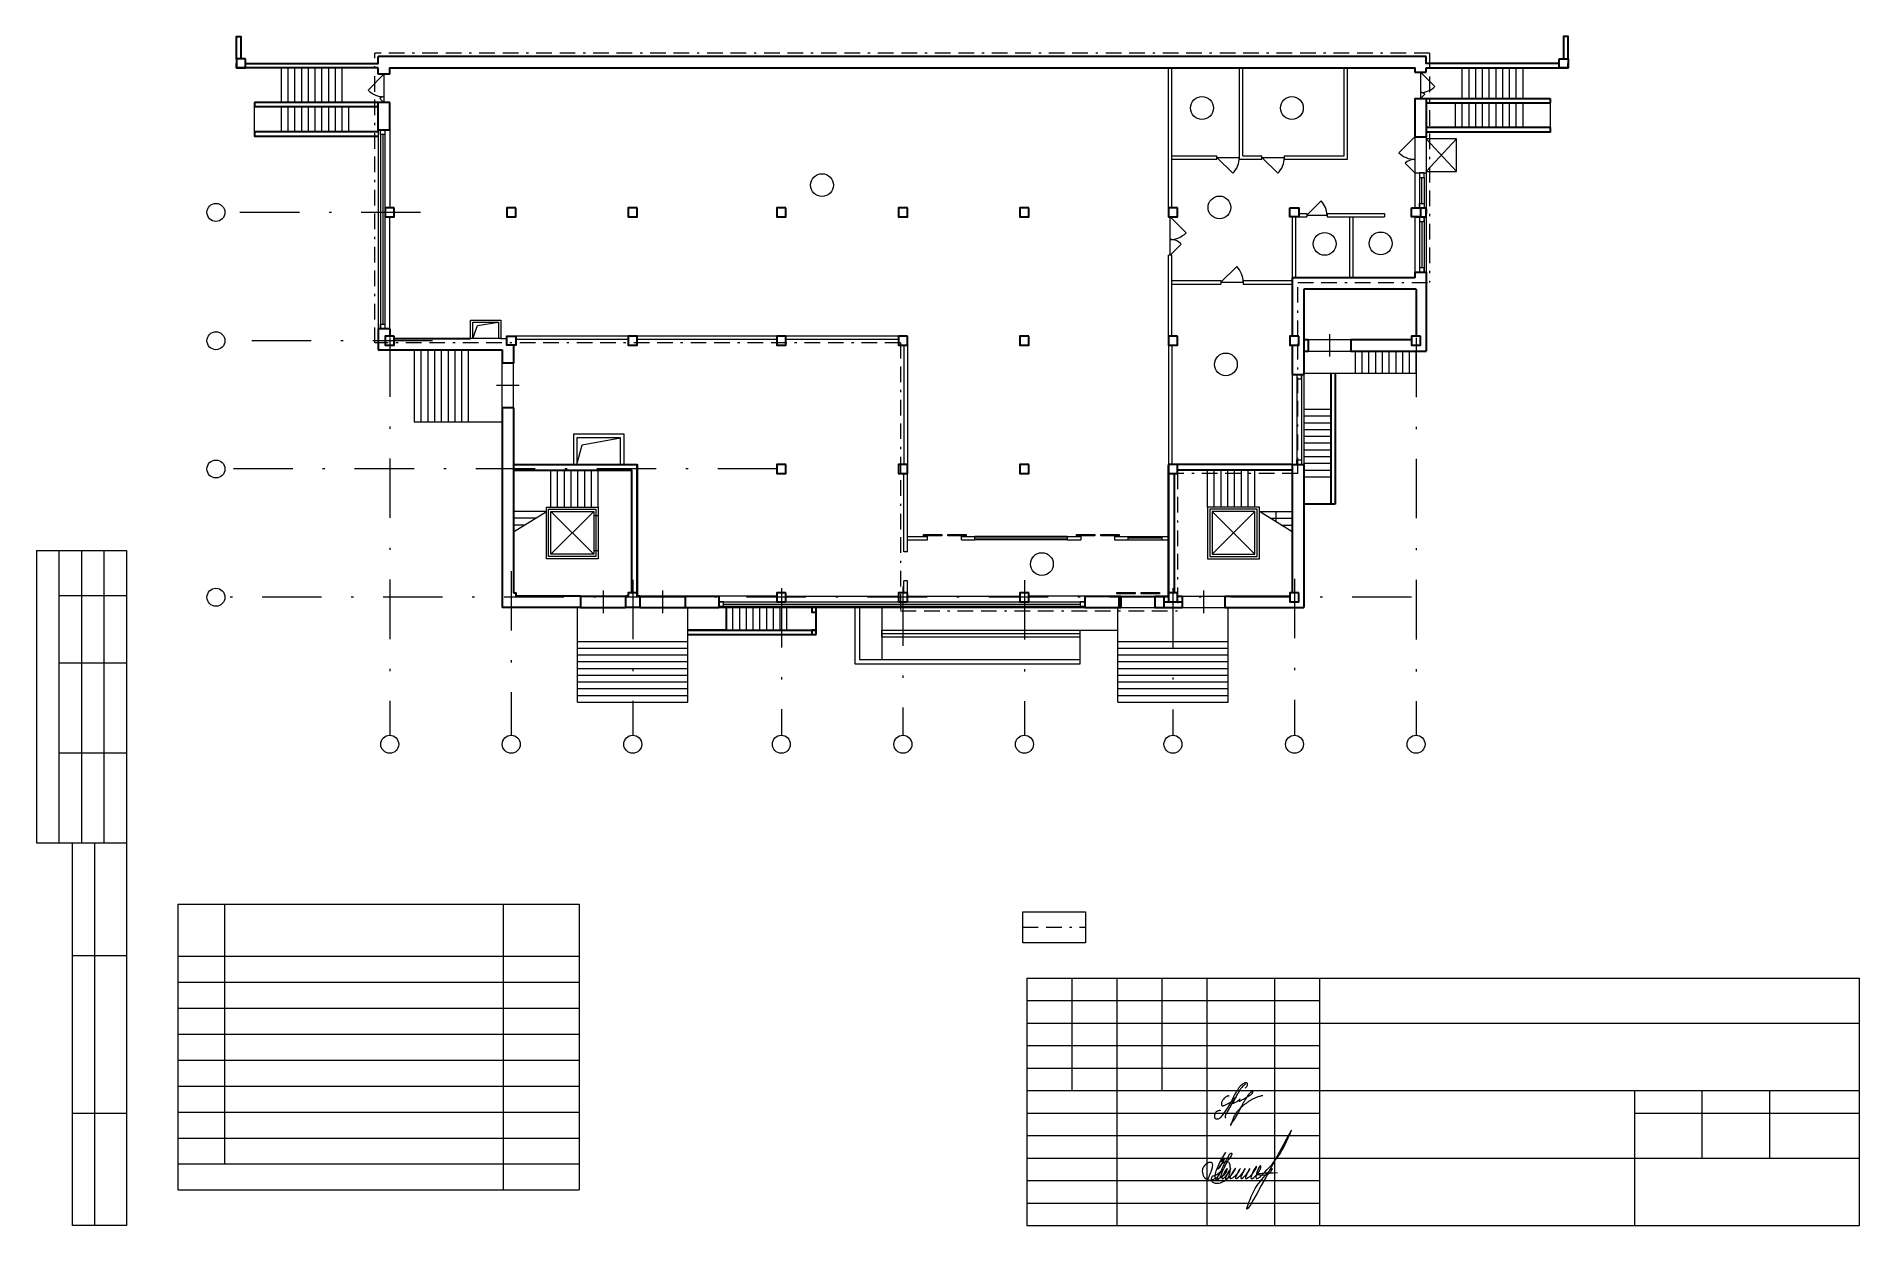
# Model space of a CAD drawing. Header units: metres. Extents: x 0 to 81, y 1 to 53.8.
import ezdxf

# ---------------------------------------------------------------- set-up
doc = ezdxf.new("R2010")
doc.units = ezdxf.units.M
doc.header["$MEASUREMENT"] = 0
doc.linetypes.add('( Border )', pattern=[1.751, 0.5, -0.25, 0.5, -0.25, 0.001, -0.25])
doc.linetypes.add('DGN Style 4', pattern=[5.284542, 2.640621, -1.32031, 0.003301, -1.32031])
doc.layers.add('Level 63', color=7, linetype='Continuous', lineweight=0)
doc.layers.add('Стена', color=250, linetype='Continuous', lineweight=53, true_color=0x2d2d2d)

# ---------------------------------------------------------------- blocks, each defined once
blk = doc.blocks.new('*U14')
at = {"color": 5, "linetype": 'Continuous', "lineweight": 0}
for points, knots in [([(0.306, 0.776), (0.338, 0.808), (0.397, 0.875), (0.429, 0.933), (0.429, 0.965), (0.42, 1.007), (0.389, 1.038), (0.332, 1.045), (0.263, 1.027), (0.213, 1.007), (0.118, 0.929), (0.06, 0.874), (-0.031, 0.753), (-0.11, 0.623), (-0.214, 0.445), (-0.303, 0.264), (-0.383, 0.11), (-0.478, -0.059), (-0.639, -0.303), (-0.752, -0.465), (-0.872, -0.638), (-0.988, -0.735), (-1.017, -0.735), (-1.061, -0.743), (-1.139, -0.715), (-1.158, -0.689), (-1.176, -0.645), (-1.176, -0.576), (-1.169, -0.519), (-1.149, -0.433), (-1.081, -0.354), (-1.035, -0.336), (-0.993, -0.308), (-0.956, -0.297), (-0.92, -0.293), (-0.909, -0.307), (-0.916, -0.318)], [0, 0, 0, 0, 0.032258, 0.064516, 0.096774, 0.129032, 0.16129, 0.193548, 0.225806, 0.258065, 0.290323, 0.322581, 0.354839, 0.387097, 0.419355, 0.451613, 0.483871, 0.516129, 0.548387, 0.580645, 0.612903, 0.645161, 0.677419, 0.709677, 0.741935, 0.774194, 0.806452, 0.83871, 0.870968, 0.903226, 0.935484, 0.967742, 0.983871, 0.991935, 0.995968, 1, 1, 1, 1]), ([(0.324, 0.97), (0.325, 0.97), (0.327, 0.977), (0.319, 0.976), (0.313, 0.973), (0.304, 0.967), (0.289, 0.95), (0.206, 0.881), (0.152, 0.82), (0.093, 0.753), (-0.006, 0.617), (-0.174, 0.288), (-0.312, 0.065), (-0.539, -0.325), (-0.642, -0.514), (-0.687, -0.643), (-0.64, -0.686)], [0, 0, 0, 0, 0.005306, 0.009091, 0.012718, 0.03509, 0.04357, 0.143713, 0.287425, 0.431138, 0.57485, 0.718563, 0.862275, 0.934132, 0.97006, 1, 1, 1, 1])]:
    blk.add_open_spline(points, degree=3, knots=knots, dxfattribs=at)
blk.add_open_spline([(-0.466, 0.375), (-0.477, 0.405), (-0.522, 0.405), (-0.564, 0.389), (-0.626, 0.36), (-0.677, 0.321), (-0.751, 0.252), (-0.803, 0.178), (-0.835, 0.121), (-0.851, 0.046), (-0.851, -0.036), (-0.83, -0.076), (-0.798, -0.084), (-0.77, -0.084), (-0.711, -0.062), (-0.657, -0.037), (-0.529, 0.033), (-0.308, 0.141), (-0.219, 0.237), (-0.169, 0.317), (-0.193, 0.317), (-0.298, 0.134), (-0.31, 0.076), (-0.31, 0.056), (-0.266, 0.056), (-0.23, 0.056), (-0.158, 0.094), (-0.083, 0.14), (-0.024, 0.179), (0.022, 0.211), (0.057, 0.251), (0.057, 0.266), (0.032, 0.232), (0.004, 0.173), (-0.002, 0.145), (0.03, 0.145), (0.108, 0.188), (0.241, 0.256), (0.325, 0.302), (0.438, 0.365), (0.547, 0.44), (0.612, 0.48), (0.654, 0.521), (0.679, 0.566), (0.679, 0.617), (0.679, 0.634), (0.648, 0.626), (0.594, 0.589), (0.512, 0.517), (0.448, 0.428), (0.37, 0.31), (0.317, 0.235), (0.239, 0.11), (0.158, -0.046), (0.088, -0.178), (-0.026, -0.403), (-0.22, -0.74), (-0.324, -0.893), (-0.414, -0.996), (-0.414, -1.046), (-0.377, -1.018), (-0.317, -0.817), (-0.236, -0.634), (-0.15, -0.464), (-0.087, -0.376), (0.011, -0.254), (0.138, -0.127), (0.215, -0.06), (0.339, 0.033), (0.462, 0.119), (0.577, 0.204), (0.723, 0.281), (0.876, 0.347), (1.008, 0.391), (1.08, 0.409), (1.176, 0.43)], degree=3, dxfattribs=at)

msp = doc.modelspace()

# ---------------------------------------------------------------- linework, layer by layer
at = {"color": 1, "linetype": '( Border )', "lineweight": 13, "ltscale": 1.388889}
for p, q in [((61.9, 53.099), (15.035, 53.099)), ((15.035, 40.219), (15.035, 53.099)), ((61.9, 53.099), (61.9, 42.908)), ((56.045, 42.908), (61.9, 42.908)), ((56.045, 34.419), (56.045, 42.908)), ((38.395, 40.219), (15.035, 40.219)), ((38.395, 40.219), (38.395, 28.309)), ((50.695, 34.419), (50.695, 28.309)), ((56.045, 34.419), (50.695, 34.419)), ((38.395, 28.309), (50.695, 28.309)), ((43.818, 14.257), (46.608, 14.257))]:
    msp.add_line(p, q, dxfattribs=at)
at = {"color": 7, "linetype": 'Continuous', "lineweight": 30}
for p, q in [((61.75, 52.949), (15.185, 52.949)), ((15.185, 40.849), (15.185, 39.909))]:
    msp.add_line(p, q, dxfattribs=at)
at = {"color": 7, "linetype": 'Continuous', "lineweight": 0}
for p, q in [((15.44, 52.159), (14.733, 51.452)), ((15.44, 52.159), (15.44, 50.909)), ((15.263, 51.086), (15.44, 50.909)), ((67.25, 50.889), (67.25, 49.789)), ((15.385, 49.479), (15.385, 41.049)), ((52.445, 48.464), (53.445, 48.464)), ((52.445, 48.464), (53.152, 47.757)), ((54.445, 48.464), (55.445, 48.464)), ((54.445, 48.464), (55.152, 47.757)), ((56.44, 45.894), (57.076, 46.531)), ((50.37, 44.119), (50.37, 45.819)), ((50.37, 45.819), (51.077, 45.112)), ((56.44, 45.894), (57.34, 45.894)), ((61.55, 45.619), (61.55, 43.559)), ((50.865, 44.614), (50.37, 44.119)), ((52.62, 42.914), (53.327, 43.621)), ((52.62, 42.914), (53.62, 42.914)), ((45.795, 31.619), (41.695, 31.619)), ((48.495, 31.619), (49.995, 31.619)), ((4, 31), (4, 1)), ((45.795, 31.544), (41.695, 31.544)), ((45.795, 31.469), (41.695, 31.469)), ((49.995, 31.544), (48.495, 31.544)), ((48.495, 31.469), (49.995, 31.469)), ((30.525, 28.619), (46.375, 28.619)), ((6.274, 11.82), (24.11, 11.82)), ((81, 1), (81, 12)), ((6.274, 10.665), (24.11, 10.665)), ((6.274, 9.51), (24.11, 9.51)), ((6.274, 8.355), (24.11, 8.355)), ((6.274, 7.2), (24.11, 7.2)), ((6.274, 6.045), (24.11, 6.045)), ((6.274, 4.89), (24.11, 4.89)), ((6.274, 3.735), (24.11, 3.735)), ((44, 1), (81, 1))]:
    msp.add_line(p, q, dxfattribs=at)
at = {"color": 7, "linetype": 'Continuous', "lineweight": 13}
for p, q in [((50.295, 46.219), (50.295, 52.439)), ((50.445, 46.219), (50.445, 52.439)), ((53.445, 48.389), (53.445, 52.439)), ((53.595, 48.539), (53.595, 52.439)), ((58.095, 48.539), (58.095, 52.439)), ((58.245, 48.389), (58.245, 52.439)), ((50.445, 48.539), (52.445, 48.539)), ((50.445, 48.389), (52.445, 48.389)), ((52.445, 48.389), (52.445, 48.539)), ((53.445, 48.389), (54.445, 48.389)), ((53.595, 48.539), (54.445, 48.539)), ((54.445, 48.389), (54.445, 48.539)), ((55.445, 48.389), (55.445, 48.539)), ((55.445, 48.539), (58.095, 48.539)), ((55.445, 48.389), (58.245, 48.389)), ((15.695, 40.849), (15.695, 45.819)), ((56.095, 45.969), (56.44, 45.969)), ((56.095, 45.819), (56.44, 45.819)), ((57.34, 45.969), (59.895, 45.969)), ((57.34, 45.819), (59.895, 45.819)), ((59.895, 45.969), (59.895, 45.819)), ((50.295, 40.519), (50.295, 44.119)), ((50.445, 44.119), (50.295, 44.119)), ((50.445, 40.519), (50.445, 44.119)), ((50.445, 42.989), (52.62, 42.989)), ((52.62, 42.989), (52.62, 42.839)), ((53.62, 42.989), (53.62, 42.839)), ((53.62, 42.989), (55.795, 42.989)), ((50.445, 42.839), (52.62, 42.839)), ((53.62, 42.839), (55.795, 42.839)), ((38.295, 40.519), (21.295, 40.519)), ((26.295, 40.369), (21.295, 40.369)), ((32.895, 40.369), (26.695, 40.369)), ((38.295, 40.369), (33.295, 40.369)), ((38.545, 40.119), (38.545, 34.819)), ((38.695, 40.119), (38.695, 34.819)), ((50.295, 40.119), (50.295, 34.819)), ((50.445, 40.119), (50.445, 34.819)), ((38.545, 30.944), (38.545, 34.419)), ((38.695, 30.944), (38.695, 34.419)), ((38.695, 31.619), (39.595, 31.619)), ((39.595, 31.469), (39.595, 31.619)), ((41.095, 31.469), (41.095, 31.619)), ((41.095, 31.619), (41.695, 31.619)), ((41.695, 31.469), (41.695, 31.619)), ((45.795, 31.619), (45.795, 31.469)), ((45.795, 31.619), (46.395, 31.619)), ((46.395, 31.619), (46.395, 31.469)), ((47.895, 31.619), (47.895, 31.469)), ((47.895, 31.619), (48.495, 31.619)), ((48.495, 31.619), (48.495, 31.469)), ((49.995, 31.619), (49.995, 31.469)), ((49.995, 31.619), (50.295, 31.619)), ((38.695, 30.944), (38.545, 30.944)), ((38.695, 31.469), (39.595, 31.469)), ((41.095, 31.469), (41.695, 31.469)), ((45.795, 31.469), (46.395, 31.469)), ((47.895, 31.469), (48.495, 31.469)), ((49.995, 31.469), (50.295, 31.469)), ((38.545, 29.119), (38.545, 29.644)), ((38.695, 29.644), (38.545, 29.644)), ((38.695, 29.119), (38.695, 29.644)), ((6.274, 15.285), (24.11, 15.285)), ((6.274, 15.285), (6.274, 2.58)), ((8.349, 15.285), (8.349, 3.735)), ((20.732, 15.285), (20.732, 2.58)), ((24.11, 15.285), (24.11, 2.58)), ((6.274, 12.975), (24.11, 12.975)), ((6.274, 2.58), (24.11, 2.58))]:
    msp.add_line(p, q, dxfattribs=at)
at = {"color": 1, "linetype": 'DGN Style 4', "lineweight": 0}
for p, q in [((17.064, 46.019), (8.375, 46.019)), ((17.591, 40.319), (8.375, 40.319)), ((15.695, 40.464), (15.695, 22.786)), ((61.295, 40.45), (61.295, 22.786)), ((32.92, 34.619), (8.375, 34.619)), ((21.095, 30.085), (21.095, 22.786)), ((26.495, 29.691), (26.495, 22.786)), ((33.095, 29.322), (33.095, 22.786)), ((38.495, 29.399), (38.495, 22.786)), ((43.895, 29.678), (43.895, 22.786)), ((50.495, 29.318), (50.495, 22.786)), ((55.895, 29.737), (55.895, 22.786)), ((61.095, 28.919), (8.375, 28.919))]:
    msp.add_line(p, q, dxfattribs=at)
at = {"color": 7, "linetype": 'Continuous', "lineweight": 0, "flags": 128}
for points in [[(40.229, 31.648), (39.416, 31.648), (39.416, 31.712), (40.229, 31.712), (40.229, 31.648)], [(41.307, 31.648), (40.495, 31.648), (40.495, 31.712), (41.307, 31.712), (41.307, 31.648)], [(47.029, 31.648), (46.216, 31.648), (46.216, 31.712), (47.029, 31.712), (47.029, 31.648)], [(48.107, 31.648), (47.295, 31.648), (47.295, 31.712), (48.107, 31.712), (48.107, 31.648)], [(48.819, 29.073), (48.006, 29.073), (48.006, 29.137), (48.819, 29.137), (48.819, 29.073)], [(49.897, 29.073), (49.085, 29.073), (49.085, 29.137), (49.897, 29.137), (49.897, 29.073)]]:
    msp.add_lwpolyline(points, close=True, dxfattribs=at)
at = {"color": 7, "linetype": 'Continuous', "lineweight": 13, "flags": 128}
msp.add_lwpolyline([(43.818, 14.945), (46.608, 14.945), (46.608, 13.569), (43.818, 13.569), (43.818, 14.945)], close=True, dxfattribs=at)
at = {"color": 7, "linetype": 'Continuous', "lineweight": 0}
for centre in [(7.976, 46.019), (7.976, 40.319), (7.976, 34.619), (7.976, 28.919), (15.695, 22.387), (21.095, 22.387), (26.495, 22.387), (33.095, 22.387), (38.495, 22.387), (43.895, 22.387), (50.495, 22.387), (55.895, 22.387), (61.295, 22.387)]:
    msp.add_circle(centre, 0.399, dxfattribs=at)
for centre, radius, start, end in [((15.44, 52.159), 1, 225, 270), ((15.44, 50.909), 0.25, 90, 135), ((52.445, 48.464), 1, 315, 0), ((54.445, 48.464), 1, 315, 0), ((56.44, 45.894), 0.9, 0, 45), ((50.37, 45.819), 1, 270, 315), ((50.37, 44.119), 0.7, 45, 90), ((52.62, 42.914), 1, 0, 45)]:
    msp.add_arc(centre, radius, start, end, dxfattribs=at)
at = {"color": 5, "linetype": 'Continuous', "lineweight": 0}
msp.add_open_spline([(52.001, 2.972), (52.077, 3.127), (52.182, 3.34), (52.253, 3.597), (52.275, 3.734), (52.195, 3.814), (52.065, 3.8), (51.935, 3.716), (51.84, 3.6), (51.792, 3.473), (51.799, 3.352), (51.831, 3.216), (51.907, 3.102), (52.025, 3.037), (52.158, 3.011), (52.288, 3.058), (52.402, 3.104), (52.542, 3.21), (52.629, 3.432), (52.758, 3.675), (52.86, 3.913), (52.976, 4.077), (53.019, 4.201), (53.104, 4.235), (53.109, 4.154), (53.086, 4.083), (52.857, 3.814), (52.696, 3.419), (52.572, 3.103), (52.43, 2.97), (52.398, 3.044), (52.38, 3.119), (52.358, 3.273), (52.469, 3.563), (52.559, 3.797), (53.004, 4.533), (52.471, 3.657), (52.949, 4.171), (52.307, 3.22), (52.668, 3.763), (52.822, 3.871), (52.984, 3.84), (53.025, 3.68), (53.044, 3.427), (52.977, 3.099), (52.739, 2.945), (52.569, 2.867), (52.406, 2.865), (52.263, 2.901), (52.214, 2.993), (52.204, 3.076), (52.227, 3.22), (52.48, 3.202), (52.914, 3.831), (52.299, 2.928), (52.696, 3.205), (52.853, 3.288), (52.971, 3.709), (52.458, 2.862), (52.95, 3.256), (53.182, 3.766), (52.619, 2.827), (53.141, 3.247), (53.385, 3.741), (52.803, 2.885), (53.358, 3.241), (53.601, 3.749), (53.057, 2.842), (53.579, 3.27), (53.8, 3.72), (53.247, 2.752), (53.832, 3.316), (53.962, 3.648), (53.393, 2.672), (54.144, 3.366), (54.252, 3.777), (53.617, 2.655), (54.402, 3.371), (54.394, 3.825), (53.913, 2.646), (55.106, 3.939), (55.337, 4.289), (56.428, 6.646), (53.068, 0.051), (54.133, 2.718), (54.435, 3.021), (54.99, 3.691), (54.75, 3.155), (53.827, 3.322), (54.635, 3.342), (55.136, 3.354)], degree=3, knots=[0, 0, 0, 0, 0.512561, 0.707163, 0.81357, 0.901895, 1.000455, 1.179079, 1.356485, 1.442277, 1.57951, 1.711243, 1.859826, 1.973592, 2.108964, 2.249869, 2.37835, 2.479732, 2.765187, 3.067808, 3.313415, 3.538333, 3.666483, 3.702436, 3.754159, 3.839254, 3.949981, 4.780183, 5.023255, 5.128366, 5.17706, 5.220745, 5.372428, 5.628388, 6.083216, 6.476265, 6.916045, 7.084302, 7.599391, 7.929161, 8.100452, 8.216912, 8.348572, 8.543058, 9.010641, 9.228229, 9.368133, 9.566684, 9.716095, 9.766154, 9.868505, 9.974895, 10.136063, 10.546627, 11.056418, 11.193731, 11.62998, 11.723629, 12.224298, 12.558231, 12.839511, 13.361331, 13.773554, 14.014659, 14.514739, 14.908847, 15.168596, 15.66008, 16.095913, 16.287804, 16.766399, 17.317479, 17.343781, 17.775885, 18.442592, 18.463188, 19.004366, 19.640515, 19.698405, 20.240068, 20.990304, 22.192804, 22.833475, 26.743475, 27.681851, 28.416561, 28.849712, 29.072182, 29.616178, 30.505659, 30.505659, 30.505659, 30.505659], dxfattribs=at)
at = {"layer": 'Level 63', "color": 7, "linetype": 'Continuous', "lineweight": 13}
for p, q in [((0, 31), (4, 31)), ((0, 31), (0, 18)), ((1, 31), (1, 18)), ((2, 31), (2, 18)), ((3, 31), (3, 18)), ((1, 29), (4, 29)), ((1, 26), (4, 26)), ((1, 22), (4, 22)), ((0, 18), (4, 18)), ((1.6, 18), (4, 18)), ((2.6, 1), (2.6, 18)), ((1.6, 13), (4, 13)), ((44, 12), (81, 12)), ((44, 12), (44, 1)), ((46, 12), (46, 7)), ((48, 12), (48, 1)), ((50, 12), (50, 7)), ((52, 12), (52, 1)), ((55, 12), (55, 1)), ((57, 12), (57, 1)), ((57, 10), (81, 10)), ((44, 8), (57, 8)), ((44, 7), (57, 7)), ((57, 7), (81, 7)), ((1.6, 6), (4, 6)), ((71, 6), (81, 6)), ((57, 4), (81, 4))]:
    msp.add_line(p, q, dxfattribs=at)
at = {"layer": 'Level 63', "color": 7, "linetype": 'Continuous', "lineweight": 0}
for p, q in [((44, 11), (57, 11)), ((44, 10), (57, 10)), ((44, 9), (57, 9)), ((44, 6), (57, 6)), ((44, 5), (57, 5)), ((44, 4), (57, 4)), ((44, 3), (57, 3)), ((44, 2), (57, 2))]:
    msp.add_line(p, q, dxfattribs=at)
at = {"layer": 'Level 63', "color": 7, "linetype": 'Continuous', "lineweight": 13, "flags": 128}
for points in [[(4, 1), (1.6, 1), (1.6, 18)], [(71, 7), (71, 1)], [(74, 7), (74, 4)], [(77, 7), (77, 4)]]:
    msp.add_lwpolyline(points, dxfattribs=at)
at = {"layer": 'Стена', "color": 7, "linetype": 'Continuous', "lineweight": 0}
for p, q in [((61.495, 52.249), (61.495, 51.089)), ((61.495, 52.249), (62.131, 51.613)), ((61.495, 51.089), (61.679, 51.273)), ((61.24, 49.379), (60.533, 48.672)), ((61.24, 49.379), (61.24, 47.779)), ((61.75, 49.379), (61.75, 47.779)), ((63.086, 49.283), (61.75, 47.834)), ((63.086, 47.834), (61.75, 49.283)), ((61.24, 47.779), (60.815, 48.203)), ((61.45, 47.579), (61.45, 46.219)), ((61.55, 46.419), (61.55, 47.579)), ((61.65, 47.579), (61.65, 46.379)), ((25.955, 36.009), (24.015, 36.009)), ((24.015, 36.009), (24.015, 34.819)), ((25.955, 34.819), (25.955, 36.009))]:
    msp.add_line(p, q, dxfattribs=at)
at = {"layer": 'Стена', "color": 7, "lineweight": 30, "ltscale": 0.001}
for p, q in [((61.24, 49.379), (61.75, 49.379)), ((61.24, 43.359), (61.24, 43.119)), ((61.295, 42.609), (61.295, 40.519)), ((15.695, 40.849), (15.185, 40.849)), ((56.305, 39.859), (56.505, 39.859)), ((56.505, 40.369), (56.505, 39.859)), ((58.405, 40.369), (58.405, 39.859)), ((58.405, 39.859), (61.75, 39.859)), ((46.575, 28.969), (46.575, 28.459)), ((46.575, 28.459), (48.185, 28.459)), ((48.085, 28.969), (48.085, 28.459)), ((48.185, 28.969), (48.185, 28.459)), ((49.685, 28.969), (49.685, 28.459)), ((49.685, 28.459), (50.905, 28.459)), ((50.085, 28.969), (50.085, 28.459)), ((50.905, 28.969), (50.905, 28.459)), ((52.805, 28.969), (52.805, 28.459)), ((52.805, 28.459), (56.305, 28.459))]:
    msp.add_line(p, q, dxfattribs=at)
at = {"layer": 'Стена', "color": 7, "lineweight": 13, "ltscale": 0.001}
for p, q in [((61.24, 47.779), (61.75, 47.779)), ((55.795, 45.819), (55.795, 43.119)), ((55.945, 45.819), (55.945, 43.119)), ((56.44, 45.969), (56.44, 45.819)), ((57.34, 45.969), (57.34, 45.819)), ((58.34, 45.819), (58.34, 43.119)), ((58.49, 45.819), (58.49, 43.119))]:
    msp.add_line(p, q, dxfattribs=at)
at = {"layer": 'Стена', "color": 7, "lineweight": 30, "ltscale": 0.001, "flags": 128}
for points in [[(8.885, 52.839), (8.885, 53.839), (9.085, 53.839), (9.085, 52.839)], [(68.05, 52.839), (68.05, 53.839), (67.85, 53.839), (67.85, 52.839)], [(9.285, 52.839), (8.885, 52.839), (8.885, 52.439), (9.285, 52.439), (9.285, 52.839)], [(9.285, 52.639), (15.185, 52.639), (15.185, 52.949)], [(67.65, 52.639), (61.75, 52.639), (61.75, 52.949)], [(67.65, 52.839), (68.05, 52.839), (68.05, 52.439), (67.65, 52.439), (67.65, 52.839)], [(15.185, 52.439), (8.885, 52.439), (8.885, 52.639)], [(15.185, 52.159), (15.185, 52.439)], [(15.695, 52.159), (15.185, 52.159)], [(15.695, 52.439), (15.695, 52.439), (61.24, 52.439), (61.24, 52.249)], [(15.695, 52.159), (15.695, 52.439)], [(61.24, 52.249), (61.75, 52.249)], [(61.75, 52.439), (68.05, 52.439), (68.05, 52.639)], [(61.75, 52.249), (61.75, 52.439)], [(61.24, 51.089), (61.75, 51.089)], [(61.24, 51.089), (61.24, 49.379)], [(61.75, 51.089), (61.75, 49.379)], [(61.75, 51.089), (67.25, 51.089)], [(67.25, 51.089), (67.25, 50.889)], [(15.185, 50.909), (9.685, 50.909)], [(9.685, 50.909), (9.685, 50.709)], [(15.185, 50.709), (9.685, 50.709)], [(15.185, 49.679), (15.185, 50.909)], [(15.695, 50.909), (15.185, 50.909)], [(15.695, 49.679), (15.695, 50.909)], [(61.75, 50.889), (67.25, 50.889)], [(9.685, 49.609), (9.685, 49.409), (15.185, 49.409)], [(9.685, 49.609), (15.185, 49.609)], [(15.695, 49.679), (15.185, 49.679)], [(67.25, 49.789), (67.25, 49.589), (61.75, 49.589)], [(67.25, 49.789), (61.75, 49.789)], [(61.24, 49.379), (61.75, 49.379)], [(15.895, 46.219), (15.495, 46.219), (15.495, 45.819), (15.895, 45.819), (15.895, 46.219)], [(61.095, 46.219), (61.495, 46.219), (61.495, 45.819), (61.095, 45.819), (61.095, 46.219)], [(61.24, 46.219), (61.75, 46.219)], [(61.75, 45.819), (61.75, 46.219)], [(61.75, 46.179), (61.75, 45.979)], [(61.295, 45.819), (61.75, 45.819)], [(61.24, 43.119), (55.795, 43.119)], [(55.795, 43.119), (55.795, 40.519)], [(61.24, 43.359), (61.75, 43.359)], [(61.75, 43.359), (61.75, 40.119)], [(61.75, 43.359), (61.75, 39.859)], [(61.295, 42.609), (56.305, 42.609)], [(56.305, 42.609), (56.305, 38.819)], [(15.895, 40.519), (15.495, 40.519), (15.495, 40.119), (15.895, 40.119), (15.895, 40.519)], [(15.695, 40.849), (15.695, 40.519)], [(20.895, 40.409), (20.895, 40.519), (21.295, 40.519), (21.295, 40.119), (20.895, 40.119), (20.895, 40.519)], [(26.695, 40.519), (26.295, 40.519), (26.295, 40.119), (26.695, 40.119), (26.695, 40.519)], [(33.295, 40.519), (32.895, 40.519), (32.895, 40.119), (33.295, 40.119), (33.295, 40.519)], [(38.695, 40.519), (38.295, 40.519), (38.295, 40.119), (38.695, 40.119), (38.695, 40.519)], [(44.095, 40.519), (43.695, 40.519), (43.695, 40.119), (44.095, 40.119), (44.095, 40.519)], [(50.695, 40.519), (50.295, 40.519), (50.295, 40.119), (50.695, 40.119), (50.695, 40.519)], [(56.095, 40.519), (55.695, 40.519), (55.695, 40.119), (56.095, 40.119), (56.095, 40.519)], [(56.095, 40.519), (55.695, 40.519), (55.695, 40.119), (56.095, 40.119), (56.095, 40.519)], [(61.495, 40.519), (61.095, 40.519), (61.095, 40.119), (61.495, 40.119), (61.495, 40.519)], [(61.495, 40.519), (61.095, 40.519), (61.095, 40.119), (61.495, 40.119), (61.495, 40.519)], [(15.185, 39.909), (20.685, 39.909)], [(15.895, 40.419), (19.285, 40.419)], [(20.685, 39.909), (20.685, 39.319)], [(21.195, 40.119), (21.195, 39.319)], [(55.795, 40.119), (55.795, 38.819)], [(56.305, 40.369), (56.505, 40.369)], [(58.405, 40.369), (61.095, 40.369)], [(21.195, 39.319), (20.685, 39.319)], [(55.795, 38.819), (56.305, 38.819)], [(57.505, 38.859), (57.505, 33.059)], [(57.705, 38.859), (57.705, 33.059)], [(20.685, 37.339), (20.685, 28.459)], [(21.195, 37.339), (20.685, 37.339)], [(21.195, 37.339), (21.195, 29.119)], [(21.195, 34.819), (23.865, 34.819)], [(21.195, 34.819), (26.695, 34.819), (26.695, 28.969)], [(21.195, 34.569), (26.445, 34.569), (26.445, 29.119)], [(26.695, 28.969), (26.695, 34.769)], [(33.295, 34.819), (32.895, 34.819), (32.895, 34.419), (33.295, 34.419), (33.295, 34.819)], [(38.695, 34.819), (38.295, 34.819), (38.295, 34.419), (38.695, 34.419), (38.695, 34.819)], [(44.095, 34.819), (43.695, 34.819), (43.695, 34.419), (44.095, 34.419), (44.095, 34.819)], [(50.695, 34.819), (50.295, 34.819), (50.295, 34.419), (50.695, 34.419), (50.695, 34.819)], [(55.795, 34.819), (50.295, 34.819), (50.295, 28.969)], [(50.295, 28.969), (50.295, 34.769)], [(50.545, 34.419), (50.545, 29.119)], [(55.795, 34.569), (50.695, 34.569)], [(55.795, 34.819), (55.795, 29.119)], [(55.795, 34.819), (56.305, 34.819)], [(56.305, 34.819), (56.305, 28.459)], [(57.705, 33.059), (56.305, 33.059)], [(24.175, 28.459), (20.685, 28.459)], [(21.195, 29.119), (21.295, 29.119), (21.295, 28.969)], [(24.175, 28.969), (21.295, 28.969)], [(24.175, 28.969), (24.175, 28.459)], [(24.175, 28.969), (26.175, 28.969)], [(24.175, 28.459), (26.175, 28.459)], [(26.295, 28.969), (26.175, 28.969)], [(26.175, 28.969), (26.175, 28.459)], [(26.815, 28.459), (26.175, 28.459)], [(26.695, 29.119), (26.295, 29.119), (26.295, 28.969)], [(26.695, 28.969), (26.695, 29.119)], [(26.815, 28.969), (26.695, 28.969)], [(26.815, 28.969), (26.815, 28.459)], [(26.815, 28.969), (28.815, 28.969)], [(26.815, 28.459), (28.815, 28.459)], [(28.815, 28.969), (28.815, 28.459)], [(28.815, 28.969), (30.325, 28.969)], [(28.815, 28.459), (30.325, 28.459)], [(30.645, 28.459), (30.645, 27.459), (28.945, 27.459)], [(30.325, 28.969), (30.325, 28.459)], [(33.295, 29.119), (32.895, 29.119), (32.895, 28.719), (33.295, 28.719), (33.295, 29.119)], [(33.295, 28.919), (33.295, 29.119)], [(34.645, 28.259), (34.645, 28.459), (34.445, 28.459), (34.445, 28.259), (34.645, 28.259)], [(34.645, 27.459), (34.645, 28.459)], [(38.695, 29.119), (38.295, 29.119), (38.295, 28.719), (38.695, 28.719), (38.695, 29.119)], [(44.095, 29.119), (43.695, 29.119), (43.695, 28.719), (44.095, 28.719), (44.095, 29.119)], [(46.575, 28.969), (48.185, 28.969)], [(46.575, 28.969), (48.185, 28.969)], [(46.575, 28.459), (48.045, 28.459)], [(49.685, 28.969), (50.295, 28.969)], [(50.085, 28.969), (50.295, 28.969)], [(50.085, 28.719), (50.295, 28.719)], [(50.695, 29.119), (50.295, 29.119), (50.295, 28.719), (50.695, 28.719), (50.695, 29.119)], [(50.695, 28.969), (50.905, 28.969)], [(50.695, 28.719), (50.905, 28.719)], [(52.805, 28.969), (55.695, 28.969)], [(56.095, 29.119), (55.695, 29.119), (55.695, 28.719), (56.095, 28.719), (56.095, 29.119)], [(28.945, 27.459), (34.645, 27.459)], [(28.945, 27.259), (34.645, 27.259)], [(34.645, 27.259), (34.645, 27.459), (34.445, 27.459), (34.445, 27.259), (34.645, 27.259)]]:
    msp.add_lwpolyline(points, dxfattribs=at)
at = {"layer": 'Стена', "color": 7, "linetype": 'Continuous', "lineweight": 0, "flags": 128}
for points in [[(10.885, 50.909), (10.885, 52.439)], [(11.185, 50.909), (11.185, 52.439)], [(11.485, 50.909), (11.485, 52.439)], [(11.785, 50.909), (11.785, 52.439)], [(12.085, 50.909), (12.085, 52.439)], [(12.385, 50.909), (12.385, 52.439)], [(12.685, 50.909), (12.685, 52.439)], [(12.985, 50.909), (12.985, 52.439)], [(13.285, 50.909), (13.285, 52.439)], [(13.585, 50.909), (13.585, 52.439)], [(63.35, 51.089), (63.35, 52.439)], [(63.65, 51.089), (63.65, 52.439)], [(63.95, 51.089), (63.95, 52.439)], [(64.25, 51.089), (64.25, 52.439)], [(64.55, 51.089), (64.55, 52.439)], [(64.85, 51.089), (64.85, 52.439)], [(65.15, 51.089), (65.15, 52.439)], [(65.45, 51.089), (65.45, 52.439)], [(65.75, 51.089), (65.75, 52.439)], [(66.05, 51.089), (66.05, 52.439)], [(9.685, 49.608), (9.685, 50.709)], [(10.885, 49.609), (10.885, 50.711)], [(11.185, 49.609), (11.185, 50.711)], [(11.485, 49.609), (11.485, 50.711)], [(11.785, 49.609), (11.785, 50.711)], [(12.085, 49.609), (12.085, 50.711)], [(12.385, 49.609), (12.385, 50.711)], [(12.685, 49.609), (12.685, 50.711)], [(12.985, 49.609), (12.985, 50.711)], [(13.285, 49.609), (13.285, 50.711)], [(13.585, 49.609), (13.585, 50.711)], [(13.885, 49.609), (13.885, 50.711)], [(63.05, 49.789), (63.05, 50.891)], [(63.35, 49.789), (63.35, 50.891)], [(63.65, 49.789), (63.65, 50.891)], [(63.95, 49.789), (63.95, 50.891)], [(64.25, 49.789), (64.25, 50.891)], [(64.55, 49.789), (64.55, 50.891)], [(64.85, 49.789), (64.85, 50.891)], [(65.15, 49.789), (65.15, 50.891)], [(65.45, 49.789), (65.45, 50.891)], [(65.75, 49.789), (65.75, 50.891)], [(66.05, 49.789), (66.05, 50.891)], [(15.485, 49.679), (15.485, 49.479), (15.285, 49.479), (15.285, 49.679), (15.485, 49.679)], [(15.285, 49.479), (15.285, 40.849)], [(15.485, 49.479), (15.485, 40.849)], [(61.45, 47.779), (61.45, 47.579), (61.65, 47.579), (61.65, 47.779), (61.45, 47.779)], [(61.45, 46.219), (61.45, 46.419), (61.65, 46.419), (61.65, 46.219), (61.45, 46.219)], [(61.45, 45.819), (61.45, 43.359)], [(61.45, 45.819), (61.45, 45.619), (61.65, 45.619), (61.65, 45.819), (61.45, 45.819)], [(61.65, 45.819), (61.65, 43.359)], [(61.45, 43.559), (61.45, 43.359), (61.65, 43.359), (61.65, 43.559), (61.45, 43.559)], [(15.485, 41.049), (15.485, 40.849), (15.285, 40.849), (15.285, 41.049), (15.485, 41.049)], [(19.385, 40.419), (19.59, 40.988), (20.535, 41.139)], [(16.785, 39.909), (16.785, 36.709)], [(17.085, 39.909), (17.085, 36.709)], [(17.385, 39.909), (17.385, 36.709)], [(17.685, 39.909), (17.685, 36.709)], [(17.985, 39.909), (17.985, 36.709)], [(18.285, 39.909), (18.285, 36.709)], [(18.585, 39.909), (18.585, 36.709)], [(18.885, 39.909), (18.885, 36.709)], [(19.185, 39.909), (19.185, 36.709)], [(58.605, 38.859), (58.605, 39.859)], [(58.905, 38.859), (58.905, 39.859)], [(59.205, 38.859), (59.205, 39.859)], [(59.505, 38.859), (59.505, 39.859)], [(59.805, 38.859), (59.805, 39.859)], [(60.105, 38.859), (60.105, 39.859)], [(60.405, 38.859), (60.405, 39.859)], [(60.705, 38.859), (60.705, 39.859)], [(61.005, 38.859), (61.005, 39.859)], [(61.305, 38.859), (61.305, 39.859)], [(58.305, 38.859), (58.305, 38.859), (56.305, 38.859)], [(61.305, 38.859), (58.305, 38.859)], [(16.785, 36.709), (19.185, 36.709)], [(19.185, 36.709), (20.685, 36.709)], [(57.505, 37.259), (56.305, 37.259)], [(57.505, 36.959), (56.305, 36.959)], [(57.505, 36.659), (56.305, 36.659)], [(24.015, 34.819), (24.248, 35.689), (25.955, 36.009)], [(57.505, 36.359), (56.305, 36.359)], [(57.505, 36.059), (56.305, 36.059)], [(57.505, 35.759), (56.305, 35.759)], [(57.505, 35.459), (56.305, 35.459)], [(57.505, 35.159), (56.305, 35.159)], [(57.505, 34.859), (56.305, 34.859)], [(22.857, 32.928), (22.857, 34.569)], [(23.157, 32.928), (23.157, 34.569)], [(23.457, 32.928), (23.457, 34.569)], [(23.757, 32.928), (23.757, 34.569)], [(24.057, 32.928), (24.057, 34.569)], [(24.357, 32.928), (24.357, 34.569)], [(24.657, 32.928), (24.657, 34.569)], [(24.957, 32.928), (24.957, 34.569)], [(52.033, 32.928), (52.033, 34.569)], [(52.333, 32.928), (52.333, 34.569)], [(52.633, 32.928), (52.633, 34.569)], [(52.933, 32.928), (52.933, 34.569)], [(53.233, 32.928), (53.233, 34.569)], [(53.533, 32.928), (53.533, 34.569)], [(53.833, 32.928), (53.833, 34.569)], [(54.133, 32.928), (54.133, 34.569)], [(57.505, 34.559), (56.305, 34.559)], [(57.505, 34.259), (56.305, 34.259)], [(22.657, 32.728), (21.195, 32.728)], [(21.195, 31.828), (22.657, 32.728)], [(22.17, 32.428), (21.195, 32.428)], [(22.657, 32.928), (24.957, 32.928), (24.957, 30.628), (22.657, 30.628), (22.657, 32.928)], [(22.857, 30.828), (24.757, 32.728)], [(22.857, 32.728), (24.757, 30.828)], [(24.757, 32.558), (24.957, 32.558)], [(54.333, 32.928), (52.033, 32.928), (52.033, 30.628), (54.333, 30.628), (54.333, 32.928)], [(54.133, 30.828), (52.233, 32.728)], [(54.133, 32.728), (52.233, 30.828)], [(54.333, 32.728), (55.795, 32.728)], [(55.795, 31.828), (54.333, 32.728)], [(54.82, 32.428), (55.795, 32.428)], [(55.064, 32.728), (55.064, 32.278)], [(21.682, 32.128), (21.195, 32.128)], [(55.307, 32.128), (55.795, 32.128)], [(24.757, 30.997), (24.957, 30.997)], [(24.045, 24.259), (24.045, 28.459)], [(28.945, 24.259), (28.945, 28.459)], [(30.325, 28.719), (46.575, 28.719)], [(30.325, 28.719), (30.325, 28.519), (30.525, 28.519), (30.525, 28.719), (30.325, 28.719)], [(30.325, 28.519), (46.575, 28.519)], [(30.645, 27.459), (30.645, 28.459)], [(30.945, 27.459), (30.945, 28.459)], [(31.245, 27.459), (31.245, 28.459)], [(31.545, 27.459), (31.545, 28.459)], [(31.845, 27.459), (31.845, 28.459)], [(32.145, 27.459), (32.145, 28.459)], [(32.445, 27.459), (32.445, 28.459)], [(32.745, 27.459), (32.745, 28.459)], [(33.045, 27.459), (33.045, 28.459)], [(33.345, 27.459), (33.345, 28.459)], [(36.365, 28.459), (36.365, 25.959)], [(36.565, 28.459), (36.565, 26.159)], [(37.565, 28.459), (37.565, 26.159)], [(46.375, 28.719), (46.375, 28.519), (46.575, 28.519), (46.575, 28.719), (46.375, 28.719)], [(48.045, 24.259), (48.045, 28.459)], [(52.945, 24.259), (52.945, 28.459)], [(24.045, 26.959), (28.945, 26.959)], [(33.345, 27.459), (30.645, 27.459)], [(37.565, 27.459), (48.045, 27.459)], [(37.565, 27.159), (37.565, 27.459)], [(37.565, 27.309), (46.365, 27.309)], [(37.565, 27.159), (46.365, 27.159)], [(46.365, 27.159), (46.365, 27.459)], [(46.365, 25.959), (46.365, 27.159)], [(48.045, 26.959), (52.945, 26.959)], [(24.045, 26.659), (28.945, 26.659)], [(24.045, 26.359), (28.945, 26.359)], [(24.045, 26.059), (28.945, 26.059)], [(36.365, 25.959), (46.365, 25.959)], [(36.565, 26.159), (46.365, 26.159)], [(48.045, 26.659), (52.945, 26.659)], [(48.045, 26.359), (52.945, 26.359)], [(48.045, 26.059), (52.945, 26.059)], [(24.045, 25.759), (28.945, 25.759)], [(24.045, 25.459), (28.945, 25.459)], [(24.045, 25.159), (28.945, 25.159)], [(48.045, 25.759), (52.945, 25.759)], [(48.045, 25.459), (52.945, 25.459)], [(48.045, 25.159), (52.945, 25.159)], [(24.045, 24.859), (28.945, 24.859)], [(24.045, 24.559), (28.945, 24.559)], [(48.045, 24.859), (52.945, 24.859)], [(48.045, 24.559), (52.945, 24.559)], [(24.045, 24.259), (28.945, 24.259)], [(48.045, 24.259), (52.945, 24.259)]]:
    msp.add_lwpolyline(points, dxfattribs=at)
at = {"layer": 'Стена', "color": 7, "lineweight": 13, "ltscale": 0.001, "flags": 128}
for points in [[(15.185, 49.679), (15.185, 40.849)], [(15.695, 49.679), (15.695, 46.219)], [(61.24, 47.779), (61.24, 46.219)], [(61.75, 47.779), (61.75, 46.219)], [(61.24, 45.819), (61.24, 43.359)], [(61.75, 45.819), (61.75, 43.359)], [(19.285, 40.419), (19.285, 41.239), (20.635, 41.239), (20.635, 40.419), (20.895, 40.419), (20.895, 40.419)], [(20.685, 37.339), (20.685, 39.319)], [(21.195, 37.339), (21.195, 39.319)], [(21.44, 38.329), (20.44, 38.329)], [(55.795, 38.819), (55.795, 34.819)], [(56.005, 38.819), (56.005, 34.819)], [(56.005, 38.819), (56.005, 38.619), (56.205, 38.619), (56.205, 38.819), (56.005, 38.819)], [(56.205, 38.819), (56.205, 34.819)], [(56.305, 38.819), (56.305, 34.819)], [(56.005, 34.819), (56.005, 35.019), (56.205, 35.019), (56.205, 34.819), (56.005, 34.819)], [(25.175, 29.214), (25.175, 28.214)], [(27.815, 29.214), (27.815, 28.214)], [(51.855, 29.214), (51.855, 28.214)]]:
    msp.add_lwpolyline(points, dxfattribs=at)
at = {"layer": 'Стена', "color": 7, "linetype": 'Continuous', "lineweight": 0, "flags": 128}
for points in [[(61.75, 47.834), (63.086, 47.834), (63.086, 49.283), (61.75, 49.283), (61.75, 47.834)], [(19.385, 41.139), (20.535, 41.139), (20.535, 40.419), (19.385, 40.419), (19.385, 41.139)], [(22.757, 32.828), (24.857, 32.828), (24.857, 30.728), (22.757, 30.728), (22.757, 32.828)], [(22.857, 32.728), (24.757, 32.728), (24.757, 30.828), (22.857, 30.828), (22.857, 32.728)], [(54.233, 32.828), (52.133, 32.828), (52.133, 30.728), (54.233, 30.728), (54.233, 32.828)], [(54.133, 32.728), (52.233, 32.728), (52.233, 30.828), (54.133, 30.828), (54.133, 32.728)]]:
    msp.add_lwpolyline(points, close=True, dxfattribs=at)
at = {"layer": 'Стена', "color": 7, "linetype": 'Continuous', "lineweight": 30, "flags": 128}
for points in [[(21.295, 46.219), (20.895, 46.219), (20.895, 45.819), (21.295, 45.819), (21.295, 46.219)], [(26.695, 46.219), (26.295, 46.219), (26.295, 45.819), (26.695, 45.819), (26.695, 46.219)], [(33.295, 46.219), (32.895, 46.219), (32.895, 45.819), (33.295, 45.819), (33.295, 46.219)], [(38.695, 46.219), (38.295, 46.219), (38.295, 45.819), (38.695, 45.819), (38.695, 46.219)], [(44.095, 46.219), (43.695, 46.219), (43.695, 45.819), (44.095, 45.819), (44.095, 46.219)], [(50.695, 46.219), (50.295, 46.219), (50.295, 45.819), (50.695, 45.819), (50.695, 46.219)], [(55.695, 46.219), (56.095, 46.219), (56.095, 45.819), (55.695, 45.819), (55.695, 46.219)]]:
    msp.add_lwpolyline(points, dxfattribs=at)
at = {"layer": 'Стена', "color": 7, "lineweight": 13, "ltscale": 0.001, "flags": 128}
msp.add_lwpolyline([(19.285, 41.239), (20.635, 41.239), (20.635, 40.419), (19.285, 40.419), (19.285, 41.239)], close=True, dxfattribs=at)
at = {"layer": 'Стена', "color": 7, "linetype": 'Continuous', "lineweight": 13, "flags": 128}
for points in [[(57.455, 40.614), (57.455, 39.614)], [(56.505, 40.369), (58.405, 40.369)], [(56.505, 39.859), (58.405, 39.859)], [(26.695, 34.819), (26.105, 34.819), (26.105, 36.159), (23.865, 36.159), (23.865, 34.819)], [(32.895, 28.969), (30.325, 28.969)], [(30.325, 28.459), (46.575, 28.459)], [(33.295, 28.969), (38.295, 28.969)], [(38.695, 28.969), (43.695, 28.969)], [(46.575, 28.969), (44.095, 28.969)], [(48.185, 28.969), (49.685, 28.969)], [(48.185, 28.459), (49.685, 28.459)], [(50.905, 28.969), (52.805, 28.969)], [(50.905, 28.459), (52.805, 28.459)]]:
    msp.add_lwpolyline(points, dxfattribs=at)
at = {"layer": 'Стена', "color": 7, "linetype": 'Continuous', "lineweight": 0}
for centre in [(51.785, 50.659), (55.778, 50.659), (34.903, 47.233), (52.56, 46.241), (57.235, 44.622), (59.725, 44.642), (52.846, 39.266), (44.673, 30.394)]:
    msp.add_circle(centre, 0.506, dxfattribs=at)
for centre, radius, start, end in [((61.495, 52.249), 0.9, 270, 315), ((61.495, 51.089), 0.26, 45, 90), ((61.24, 49.379), 1, 225, 270), ((61.24, 47.779), 0.6, 90, 135)]:
    msp.add_arc(centre, radius, start, end, dxfattribs=at)

# ---------------------------------------------------------------- block references
at = {"color": 5, "linetype": 'Continuous', "lineweight": 0, "xscale": 0.9111621394389647, "yscale": 0.9111621394389647, "zscale": 0.9111621394389647}
msp.add_blockref('*U14', (53.421, 6.393), dxfattribs=at)

doc.saveas('drawing.dxf')
